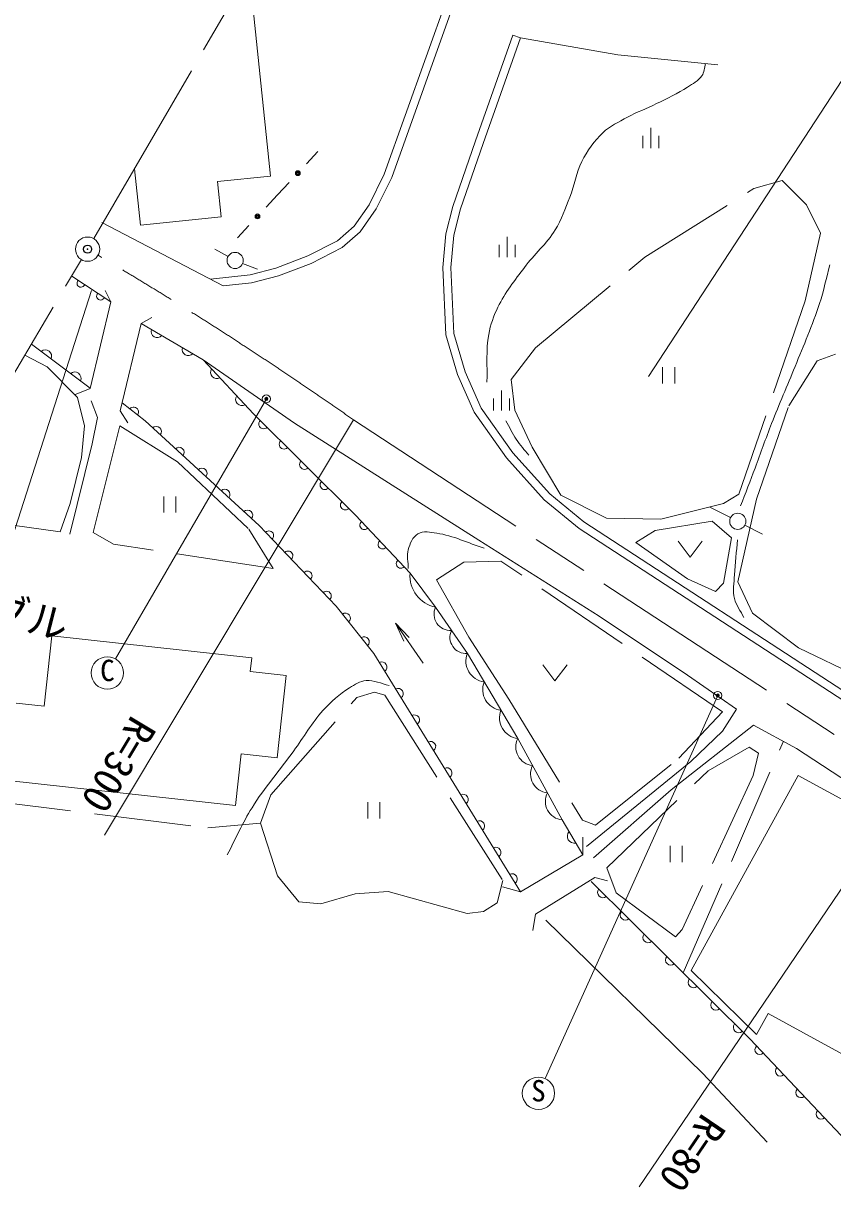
# Model space of a CAD drawing. Units: millimetres, scale not verified. Extents: x 40000 to 680000, y 20000 to 380000.
# Drawn here: x 89146 to 139147, y 264544 to 336666 of the extents above; entities that cross this region are included whole.
import ezdxf
from ezdxf.enums import TextEntityAlignment as Align

# ---------------------------------------------------------------- set-up
doc = ezdxf.new("R2010")
doc.units = ezdxf.units.MM
doc.header["$LTSCALE"] = 1000
doc.header["$PDMODE"] = 32
doc.header["$PDSIZE"] = 500
doc.linetypes.add('CHAIN', pattern=[18.5, 12, -1.5, 3.5, -1.5])
doc.linetypes.add('DASHED', pattern=[7.5, 6, -1.5])
for name, color, linetype, lineweight in [('M-BGD', 7, 'Continuous', 13), ('M-BGD-EXST', 7, 'Continuous', 13), ('M-BMK', 2, 'CHAIN', 13), ('M-BMK-SRVR', 3, 'Continuous', 13), ('M-STR-HTXT', 7, 'Continuous', 13)]:
    doc.layers.add(name, color=color, linetype=linetype, lineweight=lineweight)
doc.layers.add('M-OTRS', color=6, linetype='Continuous')
doc.styles.add('ＭＳ ゴシック', font='')
doc.styles.get('ＭＳ ゴシック').set_extended_font_data('MS Gothic')

# ---------------------------------------------------------------- blocks, each defined once
blk = doc.blocks.new('open_arrow')
at = {"color": 0, "linetype": 'Continuous', "lineweight": -2}
blk.add_lwpolyline([(7.5, 1.25), (0, 0), (7.5, -1.25)], dxfattribs=at)

msp = doc.modelspace()

# ---------------------------------------------------------------- linework, layer by layer
at = {"layer": 'M-BGD'}
for p, q in [((111448, 327346), (117843, 345257)), ((111909, 327150), (118314, 345088)), ((104419, 327234), (103273, 338145)), ((117091, 329406), (119393, 335946)), ((117563, 329241), (119865, 335780)), ((119393, 335946), (119865, 335780)), ((125867, 334712), (119865, 335780)), ((132063, 334104), (125867, 334712)), ((115671, 325340), (117091, 329406)), ((116151, 325197), (117563, 329241)), ((107343, 328740), (106633, 327978)), ((96009, 327686), (96376, 324196)), ((101136, 326889), (104419, 327234)), ((101364, 324720), (101136, 326889)), ((104858, 326072), (105568, 326835)), ((110508, 325456), (111448, 327346)), ((110939, 325199), (111909, 327150)), ((104858, 326072), (104147, 325310)), ((109577, 324128), (110508, 325456)), ((115256, 323671), (115671, 325340)), ((96376, 324196), (101364, 324720)), ((109951, 323791), (110939, 325199)), ((115750, 323587), (116151, 325197)), ((93998, 324371), (101496, 320442)), ((102372, 323404), (103082, 324166)), ((108553, 323234), (109577, 324128)), ((106728, 322293), (108553, 323234)), ((108836, 322817), (109951, 323791)), ((115063, 321587), (115256, 323671)), ((115564, 321575), (115750, 323587)), ((106932, 321836), (108836, 322817)), ((104754, 321537), (106728, 322293)), ((104907, 321060), (106932, 321836)), ((92131, 321054), (94552, 319468)), ((100699, 320860), (103159, 321122)), ((103159, 321122), (104754, 321537)), ((103249, 320629), (104907, 321060)), ((115247, 317420), (115063, 321587)), ((115744, 317502), (115564, 321575)), ((103249, 320629), (101496, 320442)), ((94192, 320150), (94552, 319468)), ((94552, 319468), (93280, 314111)), ((96425, 318122), (95133, 312725)), ((97080, 318487), (96425, 318122)), ((96425, 318122), (100262, 315884)), ((115966, 314967), (115247, 317420)), ((116437, 315140), (115744, 317502)), ((93283, 314127), (89647, 316854)), ((100262, 315884), (105900, 311956)), ((100262, 315884), (103359, 312543)), ((116999, 312635), (115966, 314967)), ((117436, 312882), (116437, 315140)), ((93280, 314111), (92302, 313724)), ((93339, 313350), (93725, 312309)), ((96662, 312109), (95251, 313218)), ((93725, 312309), (93391, 310690)), ((95133, 312725), (95594, 311987)), ((103359, 312543), (109667, 306273)), ((118990, 309813), (116999, 312635)), ((119381, 310126), (117436, 312882)), ((93468, 305204), (95113, 311793)), ((103716, 305633), (96662, 312109)), ((105900, 311956), (117281, 304728)), ((93391, 310690), (92016, 305114)), ((121323, 307232), (118990, 309813)), ((121669, 307595), (119381, 310126)), ((123776, 305865), (121669, 307595)), ((123480, 305461), (121323, 307232)), ((109667, 306273), (113040, 302695)), ((146493, 291063), (123776, 305865)), ((108467, 300661), (103716, 305633)), ((146212, 290649), (123480, 305461)), ((117281, 304728), (124720, 300035)), ((113040, 302695), (114619, 300593)), ((110799, 297722), (108467, 300661)), ((114619, 300593), (116580, 297732)), ((124720, 300035), (130174, 296393)), ((112144, 299599), (113845, 297127)), ((90906, 298829), (90427, 294469)), ((103255, 297471), (90906, 298829)), ((103255, 297471), (103161, 296622)), ((119859, 282998), (110799, 297722)), ((116580, 297732), (119691, 292480)), ((105387, 296378), (103161, 296622)), ((104827, 291284), (105387, 296378)), ((130174, 296393), (133200, 294292)), ((90427, 294469), (88705, 294658)), ((133200, 294292), (132333, 292924)), ((129172, 289305), (134260, 293313)), ((132333, 292924), (130378, 291050)), ((134260, 293313), (136920, 291868)), ((119691, 292480), (122434, 287449)), ((102250, 288331), (102601, 291529)), ((102601, 291529), (104827, 291284)), ((136920, 291868), (141314, 288977)), ((130378, 291050), (123945, 285808)), ((137013, 290197), (130400, 278147)), ((137013, 290197), (142793, 287025)), ((102250, 288331), (88179, 289878)), ((124364, 285114), (129172, 289305)), ((122434, 287449), (123714, 285302)), ((123722, 286390), (123714, 285302)), ((123714, 285302), (119859, 282998)), ((120784, 281619), (124450, 283897)), ((124232, 283647), (134021, 273916)), ((124450, 283897), (125238, 283692)), ((119859, 282998), (118754, 283315)), ((120613, 280625), (120784, 281619)), ((131121, 271772), (121420, 281266)), ((134445, 274183), (130400, 278147)), ((135166, 275497), (134445, 274183)), ((140617, 272505), (135166, 275497)), ((134021, 273916), (141576, 265937)), ((135091, 267545), (131121, 271772))]:
    msp.add_line(p, q, dxfattribs=at)
at = {"layer": 'M-BGD', "linetype": 'DASHED'}
for p, q in [((134274, 326455), (136023, 326959)), ((136023, 326959), (137535, 325447)), ((127545, 322216), (134274, 326455)), ((137535, 325447), (138394, 323698)), ((138394, 323698), (137446, 319518)), ((120783, 316628), (127545, 322216)), ((137446, 319518), (133355, 307572)), ((119294, 314665), (120783, 316628)), ((89241, 316168), (90619, 315454)), ((138197, 315818), (139323, 316233)), ((90619, 315454), (92482, 313540)), ((136438, 313031), (138197, 315818)), ((119511, 312760), (119294, 314665)), ((92482, 313540), (92925, 311799)), ((134442, 307261), (136438, 313031)), ((120579, 310477), (119511, 312760)), ((92925, 311799), (92733, 309852)), ((98673, 309565), (95113, 311793)), ((122357, 307513), (120579, 310477)), ((92733, 309852), (92039, 307000)), ((98673, 309565), (103067, 305422)), ((125173, 306090), (122357, 307513)), ((133355, 307572), (132406, 307009)), ((133296, 302162), (134442, 307261)), ((92039, 307000), (91422, 305246)), ((132406, 307009), (128523, 306031)), ((91422, 305246), (83443, 306368)), ((128523, 306031), (125173, 306090)), ((128183, 305327), (131697, 305916)), ((131697, 305916), (132900, 304879)), ((94722, 304497), (93468, 305204)), ((103067, 305422), (104571, 302974)), ((126989, 304581), (128183, 305327)), ((104571, 302974), (94722, 304497)), ((130177, 302350), (126989, 304581)), ((132900, 304879), (132399, 302069)), ((116368, 303366), (114672, 302280)), ((118642, 303443), (116368, 303366)), ((132345, 294134), (118642, 303443)), ((114672, 302280), (116676, 298741)), ((131916, 301559), (130177, 302350)), ((132399, 302069), (131916, 301559)), ((134185, 300225), (133296, 302162)), ((137031, 298091), (134185, 300225)), ((116676, 298741), (119143, 294905)), ((141833, 295759), (137031, 298091)), ((104446, 289004), (109746, 295017)), ((109746, 295017), (110844, 295344)), ((110844, 295344), (111480, 295152)), ((111480, 295152), (118765, 283704)), ((119143, 294905), (123691, 287427)), ((129647, 291263), (132345, 294134)), ((129912, 278000), (136104, 292311)), ((131448, 290487), (133979, 291951)), ((133979, 291951), (134558, 291566)), ((134558, 291566), (134236, 290204)), ((124501, 287119), (129647, 291263)), ((125191, 284499), (131448, 290487)), ((134236, 290204), (129842, 280670)), ((86096, 288755), (100550, 286963)), ((103788, 287252), (104446, 289004)), ((100550, 286963), (103788, 287252)), ((104857, 283999), (103788, 287252)), ((123691, 287427), (124501, 287119)), ((125769, 282944), (125191, 284499)), ((106167, 282380), (104857, 283999)), ((118765, 283704), (118418, 282329)), ((109643, 282881), (107516, 282265)), ((111686, 283023), (109643, 282881)), ((116568, 281673), (111686, 283023)), ((129431, 280233), (125769, 282944)), ((107516, 282265), (106167, 282380)), ((118418, 282329), (117570, 281789)), ((117570, 281789), (116568, 281673)), ((129842, 280670), (129431, 280233))]:
    msp.add_line(p, q, dxfattribs=at)
at = {"layer": 'M-BGD'}
for centre, radius, start, end in [((106100, 327406), 150, 0, 180), ((106100, 327406), 99, 0, 180), ((106100, 327406), 49, 0, 180), ((106100, 327406), 150, 180, 0), ((106100, 327406), 99, 180, 0), ((106100, 327406), 49, 180, 0), ((103615, 324738), 150, 0, 180), ((103615, 324738), 150, 180, 0), ((103615, 324738), 99, 0, 180), ((103615, 324738), 99, 180, 0), ((103615, 324738), 49, 0, 180), ((103615, 324738), 49, 180, 0), ((92707, 320613), 247, 134.36704, 339.1835), ((93918, 319820), 247, 134.36704, 339.1835), ((97423, 317630), 378, 161.71095, 317.79217), ((99342, 316511), 378, 161.71095, 317.79217), ((90502, 316101), 389, 336.37555, 129.88465), ((101102, 315110), 390, 146.18678, 299.46951), ((92321, 314737), 389, 336.37555, 129.88465), ((102651, 313440), 390, 146.18678, 299.46951), ((95957, 312664), 299, 321.67884, 142.00671), ((97354, 311447), 320, 320.99649, 133.89761), ((103987, 311914), 296, 134.50033, 315.85081), ((105249, 310660), 296, 134.50033, 315.85081), ((98765, 310152), 320, 320.99649, 133.89761), ((106510, 309406), 296, 134.50033, 315.85081), ((100176, 308856), 320, 320.99649, 133.89761), ((107772, 308152), 296, 134.50033, 315.85081), ((101587, 307561), 320, 320.99649, 133.89761), ((102997, 306266), 320, 320.99649, 133.89761), ((109034, 306898), 296, 134.50033, 315.85081), ((110211, 305659), 274, 127.94864, 318.66332), ((104319, 305021), 287, 311.06605, 136.3223), ((111335, 304467), 274, 127.94864, 318.66332), ((105507, 303778), 287, 311.06605, 136.3223), ((112459, 303274), 274, 127.94864, 318.66332), ((106695, 302535), 287, 311.06605, 136.3223), ((115011, 302531), 1978, 175.25638, 258.56042), ((107882, 301291), 287, 311.06605, 136.3223), ((109040, 299918), 313, 310.79703, 126.06293), ((115523, 300162), 1002, 154.5031, 274.36821), ((110206, 298448), 313, 310.79703, 126.06293), ((116504, 298731), 1002, 154.5031, 274.36821), ((111284, 296893), 321, 305.32844, 117.88479), ((117774, 297257), 1285, 158.28845, 262.98406), ((118811, 295506), 1285, 158.28845, 262.98406), ((112291, 295257), 321, 305.32844, 117.88479), ((113298, 293621), 321, 305.32844, 117.88479), ((119848, 293755), 1285, 158.28845, 262.98406), ((114305, 291985), 321, 305.32844, 117.88479), ((120729, 291959), 1162, 153.33034, 263.8638), ((115311, 290349), 321, 305.32844, 117.88479), ((121644, 290281), 1162, 153.33034, 263.8638), ((116318, 288713), 321, 305.32844, 117.88479), ((122558, 288604), 1162, 153.33034, 263.8638), ((117325, 287077), 321, 305.32844, 117.88479), ((123193, 286447), 439, 139.29046, 282.33117), ((118331, 285441), 321, 305.32844, 117.88479), ((119338, 283805), 321, 305.32844, 117.88479), ((124952, 282973), 330, 140.38685, 309.95256), ((126351, 281583), 330, 140.38685, 309.95256), ((127749, 280193), 330, 140.38685, 309.95256), ((129148, 278803), 330, 140.38685, 309.95256), ((130546, 277412), 330, 140.38685, 309.95256), ((131945, 276022), 330, 140.38685, 309.95256), ((133343, 274632), 330, 140.38685, 309.95256), ((134654, 273254), 305, 134.42639, 312.44658), ((135914, 271925), 305, 134.42639, 312.44658), ((137173, 270595), 305, 134.42639, 312.44658), ((138432, 269265), 305, 134.42639, 312.44658)]:
    msp.add_arc(centre, radius, start, end, dxfattribs=at)
for points, knots in [([(131294, 334179), (131218, 333927), (131216, 333640), (131067, 333422), (130856, 333114), (130495, 332937), (130181, 332733), (129574, 332338), (128914, 332030), (128267, 331705), (127673, 331407), (127045, 331181), (126462, 330863), (125940, 330578), (125387, 330317), (124952, 329911), (124414, 329409), (123989, 328781), (123650, 328128), (123294, 327441), (123188, 326650), (122907, 325929), (122639, 325242), (122397, 324534), (122010, 323906), (121485, 323054), (120702, 322389), (120106, 321586), (119520, 320797), (118900, 320018), (118465, 319136), (118203, 318604), (118003, 318034), (117897, 317451), (117719, 316482), (117824, 315482), (117787, 314498)], [0, 0, 0, 0, 1, 1, 1, 2, 2, 2, 3, 3, 3, 4, 4, 4, 5, 5, 5, 6, 6, 6, 7, 7, 7, 8, 8, 8, 9, 9, 9, 10, 10, 10, 11, 11, 11, 12, 12, 12, 12]), ([(138971, 321747), (138760, 320947), (138593, 320135), (138337, 319348), (137907, 318028), (137343, 316756), (136827, 315468), (136355, 314289), (135839, 313129), (135376, 311946), (135019, 311033), (134701, 310106), (134355, 309189), (134061, 308409), (133757, 307633), (133458, 306856)], [0, 0, 0, 0, 1, 1, 1, 2, 2, 2, 3, 3, 3, 4, 4, 4, 5, 5, 5, 5]), ([(118958, 312102), (119173, 311723), (119361, 311327), (119603, 310965), (119834, 310619), (120114, 310308), (120369, 309980)], [0, 0, 0, 0, 1, 1, 1, 2, 2, 2, 2]), ([(112926, 302989), (112926, 303374), (112822, 303774), (112926, 304145), (113030, 304515), (113193, 304937), (113525, 305130), (113859, 305324), (114300, 305217), (114682, 305164), (115696, 305023), (116635, 304548), (117611, 304239)], [0, 0, 0, 0, 1, 1, 1, 2, 2, 2, 3, 3, 3, 4, 4, 4, 4]), ([(133275, 304759), (133210, 304034), (133113, 303312), (133081, 302585), (133059, 302098), (132968, 301597), (133081, 301122), (133181, 300702), (133470, 300351), (133664, 299965)], [0, 0, 0, 0, 1, 1, 1, 2, 2, 2, 3, 3, 3, 3]), ([(101746, 285298), (102255, 286267), (102693, 287277), (103273, 288206), (104043, 289438), (104995, 290547), (105853, 291720), (106456, 292546), (106966, 293448), (107659, 294201), (108146, 294731), (108682, 295232), (109293, 295614), (109610, 295812), (109952, 296019), (110325, 296056), (110803, 296104), (111266, 295860), (111737, 295761)], [0, 0, 0, 0, 1, 1, 1, 2, 2, 2, 3, 3, 3, 4, 4, 4, 5, 5, 5, 6, 6, 6, 6])]:
    msp.add_open_spline(points, degree=3, knots=knots, dxfattribs=at)
at = {"layer": 'M-BGD-EXST'}
for p, q in [((127418, 329710), (127418, 328960)), ((127918, 330210), (127918, 328960)), ((128418, 329710), (128418, 328960)), ((119040, 323476), (119040, 322226)), ((100972, 322704), (101790, 322257)), ((118540, 322976), (118540, 322226)), ((119540, 322976), (119540, 322226)), ((102695, 321838), (103602, 321487)), ((128639, 315419), (128639, 314419)), ((129389, 315419), (129389, 314419)), ((118687, 313991), (118687, 312741)), ((104158, 313464), (94839, 297396)), ((118187, 313491), (118187, 312741)), ((119187, 313491), (119187, 312741)), ((97820, 307436), (97820, 306436)), ((98570, 307436), (98570, 306436)), ((131569, 306782), (132840, 306130)), ((133727, 305668), (134807, 305098)), ((129595, 304674), (130345, 303674)), ((130345, 303674), (131095, 304674)), ((121242, 297037), (121992, 296037)), ((121992, 296037), (122742, 297037)), ((132044, 295138), (121380, 271472)), ((110423, 288537), (110423, 287537)), ((111173, 288537), (111173, 287537)), ((129104, 285840), (129104, 284840)), ((129854, 285840), (129854, 284840))]:
    msp.add_line(p, q, dxfattribs=at)
for centre, radius in [((102229, 322018), 500), ((104158, 313464), 100), ((104158, 313464), 60), ((133285, 305901), 500), ((94337, 296531), 1000), ((132044, 295138), 100), ((132044, 295138), 60), ((120969, 270560), 1000)]:
    msp.add_circle(centre, radius, dxfattribs=at)
for p in [(104158, 313464), (132044, 295138)]:
    msp.add_point(p, dxfattribs=at)
at = {"layer": 'M-BMK'}
for p, q in [((93491, 323363), (106560, 345803)), ((75464, 292880), (92732, 322069)), ((109540, 312171), (144032, 289599))]:
    msp.add_line(p, q, dxfattribs=at)
msp.add_arc((-26172, 118797), 236244, 54.93845, 59.49178, dxfattribs=at)
at = {"layer": 'M-BMK-SRVR'}
msp.add_circle((93114, 322715), 750, dxfattribs=at)
msp.add_point((93114, 322715), dxfattribs=at)
at = {"layer": 'M-OTRS'}
msp.add_point((93114, 322715), dxfattribs=at)
msp.add_point((93114, 322715), dxfattribs=at)
at = {"layer": 'M-STR-HTXT'}
for p, q in [((127767, 314839), (145645, 342251)), ((85647, 296178), (93359, 320170)), ((109540, 312171), (94169, 286511)), ((144032, 289599), (127192, 264781))]:
    msp.add_line(p, q, dxfattribs=at)

# ---------------------------------------------------------------- block references
at = {"layer": 'M-BGD', "xscale": 160, "yscale": 160, "rotation": 304.5}
msp.add_blockref('open_arrow', (112144, 299599), dxfattribs=at)

# ---------------------------------------------------------------- texts
at = {"layer": 'M-BGD-EXST', "style": 'ＭＳ ゴシック'}
for s, p in [('C', (94337, 295631)), ('S', (120969, 269660))]:
    msp.add_text(s, height=1320, dxfattribs=at).set_placement(p, align=Align.BOTTOM_CENTER)
at = {"layer": 'M-STR-HTXT', "style": 'ＭＳ ゴシック'}
for s, rotation, p in [('ガードケーブル', 345.674, (74554, 302292)), ('R=300', 239.076, (95383, 294279)), ('R=80', 235.842, (130665, 269723))]:
    msp.add_text(s, height=1833, rotation=rotation, dxfattribs=at).set_placement(p, align=Align.BOTTOM_LEFT)

doc.saveas('drawing.dxf')
